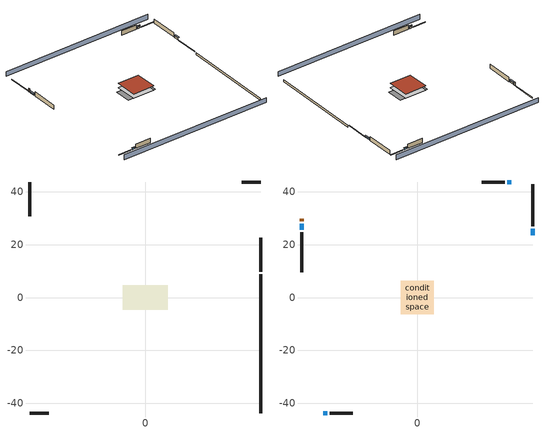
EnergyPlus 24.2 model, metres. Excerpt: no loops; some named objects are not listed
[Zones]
crawlspace - vented
 floor foundation (Slab1 construction): -8.43,-4.68 -8.43,4.68 8.43,4.68 8.43,-4.68 z-0.91
 wall outside (RimJoist1 construction): 43.67,9.68 43.67,22.67 z0.3:0.61
 wall outside (RimJoist2 construction): -43.67,-43.67 -36.45,-43.67 z0.3:0.61
 wall outside (RimJoist3 construction): -43.67,43.67 -43.67,30.69 z0.3:0.61
 wall outside (RimJoist4 construction): 43.67,43.67 36.45,43.67 z0.3:0.61
 wall foundation (FoundationWall1 construction): 43.67,-43.67 43.67,8.75 z-0.91:0.3
conditioned space
 floor to crawlspace - vented (Floor1 construction): -6.28,-6.28 -6.28,6.28 6.28,6.28 6.28,-6.28 z0.3
 wall outside (AdiabaticWallConstruction 1): -43.67,29.76 -43.67,28.84 z0.3:2.34
 wall outside (AdiabaticWallConstruction): 43.67,23.6 43.67,25.97 / -43.67,27.92 -43.67,25.54 z0.3:1.34; -35.52,-43.67 -34.07,-43.67 / 35.52,43.67 34.07,43.67 z0.3:1.25
 wall outside (Wall1 construction): 43.67,26.9 43.67,42.74 z0.3:2.74
 wall outside (Wall2 construction): -33.14,-43.67 -24.34,-43.67 z0.3:2.74
 wall outside (Wall3 construction): -43.67,24.61 -43.67,9.53 z0.3:2.74
 wall outside (Wall4 construction): 33.14,43.67 24.34,43.67 z0.3:2.74
 window (WindowConstruction): 43.67,23.6 43.67,25.97 z0.3:1.34
 window (WindowConstruction 1): -35.52,-43.67 -34.07,-43.67 z0.3:1.25
 window (WindowConstruction 2): -43.67,27.92 -43.67,25.54 z0.3:1.34
 window (WindowConstruction 3): 35.52,43.67 34.07,43.67 z0.3:1.25
 door (Door): -43.67,29.76 -43.67,28.84 z0.3:2.34
 roof outside (Roof1 construction): -6.28,6.28 -6.28,-6.28 6.28,-6.28 6.28,6.28 z2.74
shading: 43.67,48.24 -43.67,48.24 / -43.67,-48.24 43.67,-48.24 z0:2.74; 43.67,26.28 43.67,23.29 44.28,23.29 44.28,26.28 z1.65; -33.77,-43.67 -35.82,-43.67 -35.82,-44.28 -33.77,-44.28 z1.55; -43.67,25.23 -43.67,28.22 -44.28,28.22 -44.28,25.23 z1.65; 33.77,43.67 35.82,43.67 35.82,44.28 33.77,44.28 z1.55
[Building]
Building 1: Terrain=Suburbs
[Site:Location]
Portland Intl Arpt_OR: Latitude {deg}=45.59; Longitude {deg}=-122.6; Time Zone {hr}=-8; Elevation {m}=33; Keep Site Location Information=Yes
[Site:GroundTemperature:Shallow]
10.2558, 8.96328, 8.85977, 9.47314, 11.9355, 14.3863, 16.5111, 17.8571, 17.9714, 16.8767, 14.8061, 12.4304
[Site:WaterMainsTemperature]
Calculation Method=Schedule; Temperature Schedule=mains temperature schedule
[Material] Roughness=Rough; Thermal Absorptance=0.9
Name | Thickness {m} | Conductivity {W/m-K} | Density {kg/m3} | Specific Heat {J/kg-K} | Solar Absorptance | Visible Absorptance
asphalt or fiberglass shingles | 0.00635 | 0.162714 | 1121.4 | 1465.45 | 0.85 | 0.85
concrete 8.0 in. | 0.2032 | 1.803125 | 2242.8 | 837.4 | 0.7 | 0.7
door material | 0.04445 | 0.0612267 | 512.64 | 1214.23 | 0.7 | 0.7
floor covering | 0.0127 | 0.0433444 | 54.468 | 1339.84 | 0.6 | 0.6
floor stud and cavity | 0.1397 | 0.923637 | 92.3553 | 1139.71 | 0.7 | 0.7
furniture material conditioned space 1 | 0.1524 | 0.115458 | 640.8 | 1214.23 | 0.6 | 0.6
gypsum board | 0.0127 | 0.160291 | 801 | 837.4 | 0.6 | 0.6
osb sheathing 0.5 in. | 0.0127 | 0.115458 | 512.64 | 1214.23 | 0.7 | 0.7
osb sheathing 0.75 in. | 0.01905 | 0.115458 | 512.64 | 1214.23 | 0.7 | 0.7
rim joist stud and cavity | 0.0508 | 0.178688 | 50.32683 | 1063.81 | 0.6 | 0.6
roof rigid ins | 0.103632 | 0.029427 | 32.04 | 1214.23 | 0.7 | 0.7
roof stud and cavity | 0.2032 | 0.161866 | 78.34581 | 1123.46 | 0.7 | 0.7
soil 0.5 in. | 0.0127 | 1.3848 | 1842.3 | 418.7 | 0.7 | 0.7
wall rigid ins | 0.512978 | 0.029427 | 32.04 | 1214.23 | 0.7 | 0.7
wall stud and cavity | 0.1397 | 0.550994 | 139.0536 | 1170.24 | 0.7 | 0.7
wall stud and cavity 1 | 0.0889 | 0.380278 | 52.3479 | 1209.89 | 0.7 | 0.7
wall stud and cavity 2 | 0.0889 | 0.391764 | 83.0341 | 1211.67 | 0.7 | 0.7
wood siding | 0.0254 | 0.102417 | 544.68 | 1172.36 | 0.85 | 0.85
wood siding 1; wood siding 2 | 0.0254 | 0.102417 | 544.68 | 1172.36 | 0.7 | 0.7
[WindowMaterial:SimpleGlazingSystem]
WindowMaterial: U-Factor {W/m2-K}=4.76952; Solar Heat Gain Coefficient=0.63
[Construction]
AdiabaticWallConstruction: wood siding 1, wall rigid ins, wall stud and cavity 1, gypsum board
AdiabaticWallConstruction 1: wood siding 2, wall rigid ins, wall stud and cavity 1, gypsum board
Door: door material
Floor1 construction: floor stud and cavity, osb sheathing 0.75 in., floor covering
FoundationWall1 construction: concrete 8.0 in.
furniture construction conditioned space 1: furniture material conditioned space 1
PartitionWallConstruction: gypsum board, wall stud and cavity 2, gypsum board
RimJoist1 construction; RimJoist2 construction; RimJoist3 construction; RimJoist4 construction: wood siding, rim joist stud and cavity
Roof1 construction: asphalt or fiberglass shingles, roof rigid ins, osb sheathing 0.75 in., roof stud and cavity, gypsum board
Slab1 construction: soil 0.5 in.
Wall1 construction; Wall2 construction; Wall3 construction; Wall4 construction: wood siding, osb sheathing 0.5 in., wall stud and cavity, gypsum board
WindowConstruction; WindowConstruction 1; WindowConstruction 2; WindowConstruction 3: WindowMaterial
[Zone] Multiplier=1; Part of Total Floor Area=Yes
Name | Volume {m3}
conditioned space | 384.656
crawlspace - vented | 192.328
[Space]
Name | Zone | Volume {m3}
conditioned space 1 | conditioned space | 384.656
crawlspace - vented 1 | crawlspace - vented | 192.328
[SurfaceProperty:IncidentSolarMultiplier] Incident Solar Multiplier=1; Incident Solar Multiplier Schedule=trans schedule winter=0.85 summer=0.7
Window1; Window2; Window3; Window4
[InternalMass] Zone or ZoneList=conditioned space; Space or SpaceList=conditioned space 1
Name | Construction | Surface Area {m2}
furniture mass conditioned space 1 | furniture construction conditioned space 1 | 63.09974
partition wall mass | PartitionWallConstruction | 157.749
[ElectricEquipment] Zone or ZoneList or Space or SpaceList=conditioned space 1; Design Level Calculation Method=EquipmentLevel; Fraction Latent=0
Name | Schedule | Design Level {W} | Fraction Radiant | Fraction Lost
clothes dryer | clothes dryer schedule | 0 | 0 | 1
clothes washer | clothes washer schedule | 0 | 0 | 1
cooking range | cooking range schedule | 0 | 0 | 1
dishwasher | dishwasher schedule | 0 | 0 | 1
fridge | fridge schedule | 51.9007 | 0.6 | 0
mech vent house fan | mech vent house fan schedule | 0 | 0 | 1
mech vent house fan cfis | mech vent house fan cfis schedule | 0 | 0 | 0
whole house fan | Always On Discrete | 0 | 0 | 1
[OtherEquipment] Zone or ZoneList or Space or SpaceList=conditioned space 1; Design Level Calculation Method=EquipmentLevel
Name | Fuel Type | Schedule | Design Level {W} | Fraction Latent | Fraction Radiant | Fraction Lost
clothes dryer 1 | Electricity | clothes dryer schedule | 0 | 0 | 0 | 1
cooking range 1 | NaturalGas | cooking range schedule | 0 | 0 | 0 | 1
general water use latent | None | general water use schedule | 0 | 1 | 0 | 0
general water use sensible | None | general water use schedule | 0 | 0 | 0.6 | 0
mech vent house fan latent load; water heater lat | None | Always On Discrete | 0 | 1 | 0 | 0
mech vent house fan sensible load; water heater sens | None | Always On Discrete | 0 | 0 | 0 | 0
water heater energy adjustment1 | Electricity | Always On Discrete | 0.01 | 0 | 0 | 1
[ZoneInfiltration:DesignFlowRate] Schedule=Always On Discrete
Name | Zone or ZoneList or Space or SpaceList | Design Flow Rate Calculation Method | Design Flow Rate {m3/s} | Air Changes per Hour {1/hr} | Constant Term Coefficient | Temperature Term Coefficient | Velocity Term Coefficient | Velocity Squared Term Coefficient
infil flow; natural vent flow; whole house fan flow | conditioned space 1 | Flow/Zone | 0
infil crawlspace - vented 1 | crawlspace - vented 1 | AirChanges/Hour |  | 2.6013 | 1 | 0 | 0 | 0
[SurfaceProperty:ExposedFoundationPerimeter]
Slab1: Exposed Perimeter Calculation Method=TotalExposedPerimeter; Total Exposed Perimeter {m}=52.4256
[Foundation:Kiva]
Foundation Kiva 1: Initial Indoor Air Temperature {C}=7.86103; Wall Height Above Grade {m}=0.3048; Wall Depth Below Slab {m}=0.2032
[Foundation:Kiva:Settings]
Soil Conductivity {W/m-K}=1.3848; Soil Density {kg/m3}=1842.3; Soil Specific Heat {J/kg-K}=418.7; Ground Solar Absorptivity=0.9; Ground Thermal Absorptivity=0.9; Ground Surface Roughness {m}=0.03; Far-Field Width {m}=40; Deep-Ground Boundary Condition=ZeroFlux; Deep-Ground Depth {m}=40; Minimum Cell Dimension {m}=0.2; Maximum Cell Growth Coefficient=3; Simulation Timestep=Timestep
[EnergyManagementSystem:GlobalVariable]
infil_program_Qfan
infil_program_Qinf
natural_vent_program_Qnv
natural_vent_program_Qwhf
[EnergyManagementSystem:Sensor]
Name | Output:Variable or Output:Meter Index Key | Output:Variable or Output:Meter
airflow_gain | infil flow | Infiltration Sensible Heat Gain Energy
airflow_gain_1 | natural vent flow | Infiltration Sensible Heat Gain Energy
airflow_gain_2 | whole house fan flow | Infiltration Sensible Heat Gain Energy
airflow_loss | infil flow | Infiltration Sensible Heat Loss Energy
airflow_loss_1 | natural vent flow | Infiltration Sensible Heat Loss Energy
airflow_loss_2 | whole house fan flow | Infiltration Sensible Heat Loss Energy
clg_load_cond |  | Cooling:EnergyTransfer:Zone:CONDITIONED SPACE
clg_sp_s; clg_sp_s_1 | cooling setpoint | Schedule Value
cool_season | cooling season schedule | Schedule Value
htg_load_cond |  | Heating:EnergyTransfer:Zone:CONDITIONED SPACE
htg_sp_s; htg_sp_s_1 | heating setpoint | Schedule Value
hvac_availability_schedule_s | hvac availability schedule | Schedule Value
ig_ee_conv | clothes dryer | Electric Equipment Convective Heating Energy
ig_ee_conv_2 | cooking range | Electric Equipment Convective Heating Energy
ig_ee_conv_4 | fridge | Electric Equipment Convective Heating Energy
ig_ee_conv_5 | whole house fan | Electric Equipment Convective Heating Energy
ig_ee_rad | clothes dryer | Electric Equipment Radiant Heating Energy
ig_ee_rad_2 | cooking range | Electric Equipment Radiant Heating Energy
ig_ee_rad_4 | fridge | Electric Equipment Radiant Heating Energy
ig_ee_rad_5 | whole house fan | Electric Equipment Radiant Heating Energy
ig_oe_conv | clothes dryer 1 | Other Equipment Convective Heating Energy
ig_oe_conv_1 | cooking range 1 | Other Equipment Convective Heating Energy
ig_oe_conv_2 | general water use latent | Other Equipment Convective Heating Energy
ig_oe_conv_3 | general water use sensible | Other Equipment Convective Heating Energy
ig_oe_conv_4 | water heater energy adjustment1 | Other Equipment Convective Heating Energy
ig_oe_conv_5 | water heater lat | Other Equipment Convective Heating Energy
ig_oe_conv_6 | water heater sens | Other Equipment Convective Heating Energy
ig_oe_rad | clothes dryer 1 | Other Equipment Radiant Heating Energy
ig_oe_rad_1 | cooking range 1 | Other Equipment Radiant Heating Energy
ig_oe_rad_2 | general water use latent | Other Equipment Radiant Heating Energy
ig_oe_rad_3 | general water use sensible | Other Equipment Radiant Heating Energy
ig_oe_rad_4 | water heater energy adjustment1 | Other Equipment Radiant Heating Energy
ig_oe_rad_5 | water heater lat | Other Equipment Radiant Heating Energy
ig_oe_rad_6 | water heater sens | Other Equipment Radiant Heating Energy
im_conv | furniture mass conditioned space 1 | Surface Inside Face Convection Heat Gain Energy
im_conv_1 | partition wall mass | Surface Inside Face Convection Heat Gain Energy
im_ig | furniture mass conditioned space 1 | Surface Inside Face Internal Gains Radiation Heat Gain Energy
im_ig_1 | partition wall mass | Surface Inside Face Internal Gains Radiation Heat Gain Energy
im_lgt | furniture mass conditioned space 1 | Surface Inside Face Lights Radiation Heat Gain Energy
im_lgt_1 | partition wall mass | Surface Inside Face Lights Radiation Heat Gain Energy
im_sol | furniture mass conditioned space 1 | Surface Inside Face Solar Radiation Heat Gain Energy
im_sol_1 | partition wall mass | Surface Inside Face Solar Radiation Heat Gain Energy
im_surf | furniture mass conditioned space 1 | Surface Inside Face Net Surface Thermal Radiation Heat Gain Energy
im_surf_1 | partition wall mass | Surface Inside Face Net Surface Thermal Radiation Heat Gain Energy
mv_conv | mech vent house fan | Electric Equipment Convective Heating Energy
mv_conv_1 | mech vent house fan cfis | Electric Equipment Convective Heating Energy
mv_conv_2 | mech vent house fan latent load | Other Equipment Convective Heating Energy
mv_conv_3 | mech vent house fan sensible load | Other Equipment Convective Heating Energy
mv_rad | mech vent house fan | Electric Equipment Radiant Heating Energy
mv_rad_1 | mech vent house fan cfis | Electric Equipment Radiant Heating Energy
mv_rad_2 | mech vent house fan latent load | Other Equipment Radiant Heating Energy
mv_rad_3 | mech vent house fan sensible load | Other Equipment Radiant Heating Energy
natural_vent_s | natural vent schedule | Schedule Value
out_pb_s |  | Site Outdoor Air Barometric Pressure
out_wt_s |  | Site Outdoor Air Humidity Ratio
site_vw_s |  | Site Wind Speed
ss_back_out | Window1 | Surface Window Shortwave from Zone Back Out Window Heat Transfer Rate
ss_back_out_1 | Window2 | Surface Window Shortwave from Zone Back Out Window Heat Transfer Rate
ss_back_out_2 | Window3 | Surface Window Shortwave from Zone Back Out Window Heat Transfer Rate
ss_back_out_3 | Window4 | Surface Window Shortwave from Zone Back Out Window Heat Transfer Rate
ss_conv | Door1 | Surface Inside Face Convection Heat Gain Energy
ss_conv_1 | Window1 | Surface Inside Face Convection Heat Gain Energy
ss_conv_2 | Window2 | Surface Inside Face Convection Heat Gain Energy
ss_conv_3 | Window3 | Surface Inside Face Convection Heat Gain Energy
ss_conv_4 | Window4 | Surface Inside Face Convection Heat Gain Energy
ss_ig | Door1 | Surface Inside Face Internal Gains Radiation Heat Gain Energy
ss_ig_1 | Window1 | Surface Inside Face Internal Gains Radiation Heat Gain Energy
ss_ig_2 | Window2 | Surface Inside Face Internal Gains Radiation Heat Gain Energy
ss_ig_3 | Window3 | Surface Inside Face Internal Gains Radiation Heat Gain Energy
ss_ig_4 | Window4 | Surface Inside Face Internal Gains Radiation Heat Gain Energy
ss_lgt | Door1 | Surface Inside Face Lights Radiation Heat Gain Energy
ss_sol | Door1 | Surface Inside Face Solar Radiation Heat Gain Energy
ss_surf | Door1 | Surface Inside Face Net Surface Thermal Radiation Heat Gain Energy
ss_surf_1 | Window1 | Surface Inside Face Net Surface Thermal Radiation Heat Gain Energy
ss_surf_2 | Window2 | Surface Inside Face Net Surface Thermal Radiation Heat Gain Energy
ss_surf_3 | Window3 | Surface Inside Face Net Surface Thermal Radiation Heat Gain Energy
ss_surf_4 | Window4 | Surface Inside Face Net Surface Thermal Radiation Heat Gain Energy
ss_trans_in | Window1 | Surface Window Transmitted Solar Radiation Rate
ss_trans_in_1 | Window2 | Surface Window Transmitted Solar Radiation Rate
ss_trans_in_2 | Window3 | Surface Window Transmitted Solar Radiation Rate
ss_trans_in_3 | Window4 | Surface Window Transmitted Solar Radiation Rate
ss_trans_out | Window1 | Surface Inside Face Initial Transmitted Diffuse Transmitted Out Window Solar Radiation Rate
ss_trans_out_1 | Window2 | Surface Inside Face Initial Transmitted Diffuse Transmitted Out Window Solar Radiation Rate
ss_trans_out_2 | Window3 | Surface Inside Face Initial Transmitted Diffuse Transmitted Out Window Solar Radiation Rate
ss_trans_out_3 | Window4 | Surface Inside Face Initial Transmitted Diffuse Transmitted Out Window Solar Radiation Rate
s_conv | Floor1 | Surface Inside Face Convection Heat Gain Energy
s_conv_1 | Roof1 | Surface Inside Face Convection Heat Gain Energy
s_conv_2 | Wall1 | Surface Inside Face Convection Heat Gain Energy
s_conv_3 | Wall2 | Surface Inside Face Convection Heat Gain Energy
s_conv_4 | Wall3 | Surface Inside Face Convection Heat Gain Energy
s_conv_5 | Wall4 | Surface Inside Face Convection Heat Gain Energy
s_ig | Floor1 | Surface Inside Face Internal Gains Radiation Heat Gain Energy
s_ig_1 | Roof1 | Surface Inside Face Internal Gains Radiation Heat Gain Energy
s_ig_2 | Wall1 | Surface Inside Face Internal Gains Radiation Heat Gain Energy
s_ig_3 | Wall2 | Surface Inside Face Internal Gains Radiation Heat Gain Energy
s_ig_4 | Wall3 | Surface Inside Face Internal Gains Radiation Heat Gain Energy
s_ig_5 | Wall4 | Surface Inside Face Internal Gains Radiation Heat Gain Energy
s_lgt | Floor1 | Surface Inside Face Lights Radiation Heat Gain Energy
s_lgt_1 | Roof1 | Surface Inside Face Lights Radiation Heat Gain Energy
s_lgt_2 | Wall1 | Surface Inside Face Lights Radiation Heat Gain Energy
s_lgt_3 | Wall2 | Surface Inside Face Lights Radiation Heat Gain Energy
s_lgt_4 | Wall3 | Surface Inside Face Lights Radiation Heat Gain Energy
s_lgt_5 | Wall4 | Surface Inside Face Lights Radiation Heat Gain Energy
s_sol | Floor1 | Surface Inside Face Solar Radiation Heat Gain Energy
s_sol_1 | Roof1 | Surface Inside Face Solar Radiation Heat Gain Energy
s_sol_2 | Wall1 | Surface Inside Face Solar Radiation Heat Gain Energy
s_sol_3 | Wall2 | Surface Inside Face Solar Radiation Heat Gain Energy
s_sol_4 | Wall3 | Surface Inside Face Solar Radiation Heat Gain Energy
s_sol_5 | Wall4 | Surface Inside Face Solar Radiation Heat Gain Energy
s_surf | Floor1 | Surface Inside Face Net Surface Thermal Radiation Heat Gain Energy
s_surf_1 | Roof1 | Surface Inside Face Net Surface Thermal Radiation Heat Gain Energy
s_surf_2 | Wall1 | Surface Inside Face Net Surface Thermal Radiation Heat Gain Energy
s_surf_3 | Wall2 | Surface Inside Face Net Surface Thermal Radiation Heat Gain Energy
s_surf_4 | Wall3 | Surface Inside Face Net Surface Thermal Radiation Heat Gain Energy
s_surf_5 | Wall4 | Surface Inside Face Net Surface Thermal Radiation Heat Gain Energy
water_heater_T_set | water heater setpoint | Schedule Value
[EnergyManagementSystem:Actuator]
Name | Actuated Component Unique | Actuated Component Type | Actuated Component Control Type
fridge_schedule_act | fridge schedule | Schedule:Constant | Schedule Value
infil_flow_act | infil flow | Zone Infiltration | Air Exchange Flow Rate
mech_vent_house_fan_cfis_act | mech vent house fan cfis | ElectricEquipment | Electricity Rate
mech_vent_house_fan_latent_load_act | mech vent house fan latent load | OtherEquipment | Power Level
mech_vent_house_fan_sensible_load_act | mech vent house fan sensible load | OtherEquipment | Power Level
natural_vent_flow_act | natural vent flow | Zone Infiltration | Air Exchange Flow Rate
water_heater_HPWHSchedOverride | water heater setpoint | Schedule:Constant | Schedule Value
water_heater_hpwh_ec_adj_act | water heater energy adjustment1 | OtherEquipment | Power Level
water_heater_lat_act | water heater lat | OtherEquipment | Power Level
water_heater_LESchedOverride | water heater BottomElementSetpoint | Schedule:Constant | Schedule Value
water_heater_sens_act | water heater sens | OtherEquipment | Power Level
water_heater_UESchedOverride | water heater TopElementSetpoint | Schedule:Constant | Schedule Value
whole_house_fan_act | whole house fan | ElectricEquipment | Electricity Rate
whole_house_fan_flow_act | whole house fan flow | Zone Infiltration | Air Exchange Flow Rate
[EnergyManagementSystem:Program]
boiler_hydronic_pump_disaggregate_program: Set boiler_hydronic_pump_primary_htg = boiler_hydronic_pump_s
boiler_hydronic_pump_power_program: Set hvac_plr = boiler_plr_s; Set pump_total_eff = boiler_hydronic_pump_rated_mfr / 1000 * 20000.0 / 81.7307692307692; Set pump_vfr = boiler_hydronic_pump_mfr_s / 1000; If pump_vfr > 0; Set boiler_hydronic_pump_pressure_rise_act = 81.7307692307692 * hvac_plr * pump_total_eff / pump_vfr; Else; Set boiler_hydronic_pump_pressure_rise_act = 0; EndIf
component_loads_program: Set loads_htg_walls = 0; Set loads_htg_rim_joists = 0; Set loads_htg_foundation_walls = 0; Set loads_htg_floors = 0; Set loads_htg_slabs = 0; Set loads_htg_ceilings = 0; Set loads_htg_roofs = 0; Set loads_htg_windows_conduction = 0; Set loads_htg_windows_solar = 0; Set loads_htg_doors = 0; Set loads_htg_skylights_conduction = 0; Set loads_htg_skylights_solar = 0; Set loads_htg_internal_mass = 0; Set loads_htg_intgains = 0; Set loads_htg_lighting = 0; Set loads_htg_infil = 0; Set loads_htg_mechvent = 0; Set loads_htg_natvent = 0; Set loads_htg_whf = 0; Set loads_htg_ducts = 0; Set loads_clg_walls = 0; Set loads_clg_rim_joists = 0; Set loads_clg_foundation_walls = 0; Set loads_clg_floors = 0; Set loads_clg_slabs = 0; Set loads_clg_ceilings = 0; Set loads_clg_roofs = 0; Set loads_clg_windows_conduction = 0; Set loads_clg_windows_solar = 0; Set loads_clg_doors = 0; Set loads_clg_skylights_conduction = 0; Set loads_clg_skylights_solar = 0; Set loads_clg_internal_mass = 0; Set loads_clg_intgains = 0; Set loads_clg_lighting = 0; Set loads_clg_infil = 0; Set loads_clg_mechvent = 0; Set loads_clg_natvent = 0; Set loads_clg_whf = 0; Set loads_clg_ducts = 0; Set hr_walls = 0; Set hr_walls = hr_walls + s_conv_2 + s_ig_2 + s_sol_2 + s_lgt_2 + s_surf_2; Set hr_walls = hr_walls + s_conv_3 + s_ig_3 + s_sol_3 + s_lgt_3 + s_surf_3; Set hr_walls = hr_walls + s_conv_4 + s_ig_4 + s_sol_4 + s_lgt_4 + s_surf_4; Set hr_walls = hr_walls + s_conv_5 + s_ig_5 + s_sol_5 + s_lgt_5 + s_surf_5; Set hr_rim_joists = 0; Set hr_foundation_walls = 0; Set hr_floors = 0; Set hr_floors = hr_floors + s_conv + s_ig + s_sol + s_lgt + s_surf; Set hr_slabs = 0; Set hr_ceilings = 0; Set hr_roofs = 0; Set hr_roofs = hr_roofs + s_conv_1 + s_ig_1 + s_sol_1 + s_lgt_1 + s_surf_1; Set hr_windows_conduction = 0; Set hr_windows_conduction = hr_windows_conduction + ss_conv_1; Set hr_windows_conduction = hr_windows_conduction + ss_ig_1; Set hr_windows_conduction = hr_windows_conduction + ss_surf_1; Set hr_windows_conduction = hr_windows_conduction + ss_conv_2; Set hr_windows_conduction = hr_windows_conduction + ss_ig_2; Set hr_windows_conduction = hr_windows_conduction + ss_surf_2; Set hr_windows_conduction = hr_windows_conduction + ss_conv_3; Set hr_windows_conduction = hr_windows_conduction + ss_ig_3; Set hr_windows_conduction = hr_windows_conduction + ss_surf_3; Set hr_windows_conduction = hr_windows_conduction + ss_conv_4; Set hr_windows_conduction = hr_windows_conduction + ss_ig_4; Set hr_windows_conduction = hr_windows_conduction + ss_surf_4; Set hr_windows_solar = 0; Set hr_windows_solar = hr_windows_solar - ss_trans_in * ZoneTimestep * 3600 + ss_back_out * ZoneTimestep * 3600 + ss_trans_out * ZoneTimestep * 3600; Set hr_windows_solar = hr_windows_solar - ss_trans_in_1 * ZoneTimestep * 3600 + ss_back_out_1 * ZoneTimestep * 3600 + ss_trans_out_1 * ZoneTimestep * 3600; Set hr_windows_solar = hr_windows_solar - ss_trans_in_2 * ZoneTimestep * 3600 + ss_back_out_2 * ZoneTimestep * 3600 + ss_trans_out_2 * ZoneTimestep * 3600; Set hr_windows_solar = hr_windows_solar - ss_trans_in_3 * ZoneTimestep * 3600 + ss_back_out_3 * ZoneTimestep * 3600 + ss_trans_out_3 * ZoneTimestep * 3600; Set hr_doors = 0; Set hr_doors = hr_doors + ss_sol; Set hr_doors = hr_doors + ss_lgt; Set hr_doors = hr_doors + ss_conv; Set hr_doors = hr_doors + ss_ig; Set hr_doors = hr_doors + ss_surf; Set hr_skylights_conduction = 0; Set hr_skylights_solar = 0; Set hr_internal_mass = 0; Set hr_internal_mass = hr_internal_mass + im_conv + im_ig + im_sol + im_lgt + im_surf; Set hr_internal_mass = hr_internal_mass + im_conv_1 + im_ig_1 + im_sol_1 + im_lgt_1 + im_surf_1; Set hr_intgains = 0; Set hr_intgains = hr_intgains - ig_ee_conv - ig_ee_rad - ig_ee_conv_1 - ig_ee_rad_1 - ig_ee_conv_2 - ig_ee_rad_2 - ig_ee_conv_3 - ig_ee_rad_3 - ig_ee_conv_4 - ig_ee_rad_4 - ig_ee_conv_5 - ig_ee_rad_5 - ig_oe_conv - ig_oe_rad - ig_oe_conv_1 - ig_oe_rad_1 - ig_oe_conv_2 - ig_oe_rad_2 - ig_oe_conv_3 - ig_oe_rad_3 - ig_oe_conv_4 - ig_oe_rad_4 - ig_oe_conv_5 - ig_oe_rad_5 - ig_oe_conv_6 - ig_oe_rad_6; Set hr_lighting = 0; Set hr_infil = 0; Set hr_infil = hr_infil - airflow_gain + airflow_loss; Set hr_natvent = 0; Set hr_natvent = hr_natvent - airflow_gain_1 + airflow_loss_1; Set hr_whf = 0; Set hr_whf = hr_whf - airflow_gain_2 + airflow_loss_2; Set hr_mechvent = 0; Set hr_mechvent = hr_mechvent - mv_conv - mv_rad - mv_conv_1 - mv_rad_1 - mv_conv_2 - mv_rad_2 - mv_conv_3 - mv_rad_3; Set hr_ducts = 0; Set htg_mode = 0; Set clg_mode = 0; If (htg_load_cond > 0); Set htg_mode = 1.0; ElseIf (clg_load_cond > 0); Set clg_mode = 0.0; Else; Set htg_season = 0; Set clg_season = 0; If ((DayOfYear >= 1) && (DayOfYear <= 365)); Set clg_season = 1; EndIf; If ((DayOfYear >= 1) && (DayOfYear <= 365)); Set htg_season = 1; EndIf; If ((airflow_gain_1 <> 0) || (airflow_loss_1 <> 0)) && (clg_season == 1); Set clg_mode = 0.0; ElseIf ((airflow_gain_2 <> 0) || (airflow_loss_2 <> 0)) && (clg_season == 1); Set clg_mode = 0.0; Else; Set Tmid_setpoint = (htg_sp_s_1 + clg_sp_s_1) / 2; If (tin_s_1 > Tmid_setpoint) && (clg_season == 1); Set clg_mode = 0.0; ElseIf (tin_s_1 < Tmid_setpoint) && (htg_season == 1); Set htg_mode = 1.0; EndIf; EndIf; EndIf; Set loads_htg_walls = loads_htg_walls + (hr_walls * htg_mode * 1); Set loads_htg_rim_joists = loads_htg_rim_joists + (hr_rim_joists * htg_mode * 1); Set loads_htg_foundation_walls = loads_htg_foundation_walls + (hr_foundation_walls * htg_mode * 1); Set loads_htg_floors = loads_htg_floors + (hr_floors * htg_mode * 1); Set loads_htg_slabs = loads_htg_slabs + (hr_slabs * htg_mode * 1); Set loads_htg_ceilings = loads_htg_ceilings + (hr_ceilings * htg_mode * 1); Set loads_htg_roofs = loads_htg_roofs + (hr_roofs * htg_mode * 1); Set loads_htg_windows_conduction = loads_htg_windows_conduction + (hr_windows_conduction * htg_mode * 1); Set loads_htg_windows_solar = loads_htg_windows_solar + (hr_windows_solar * htg_mode * 1); Set loads_htg_doors = loads_htg_doors + (hr_doors * htg_mode * 1); Set loads_htg_skylights_conduction = loads_htg_skylights_conduction + (hr_skylights_conduction * htg_mode * 1); Set loads_htg_skylights_solar = loads_htg_skylights_solar + (hr_skylights_solar * htg_mode * 1); Set loads_htg_internal_mass = loads_htg_internal_mass + (hr_internal_mass * htg_mode * 1); Set loads_htg_intgains = loads_htg_intgains + (hr_intgains * htg_mode * 1); Set loads_htg_lighting = loads_htg_lighting + (hr_lighting * htg_mode * 1); Set loads_htg_infil = loads_htg_infil + (hr_infil * htg_mode * 1); Set loads_htg_mechvent = loads_htg_mechvent + (hr_mechvent * htg_mode * 1); Set loads_htg_natvent = loads_htg_natvent + (hr_natvent * htg_mode * 1); Set loads_htg_whf = loads_htg_whf + (hr_whf * htg_mode * 1); Set loads_htg_ducts = loads_htg_ducts + (hr_ducts * htg_mode * 1); Set loads_clg_walls = loads_clg_walls + (-hr_walls * clg_mode * 1); Set loads_clg_rim_joists = loads_clg_rim_joists + (-hr_rim_joists * clg_mode * 1); Set loads_clg_foundation_walls = loads_clg_foundation_walls + (-hr_foundation_walls * clg_mode * 1); Set loads_clg_floors = loads_clg_floors + (-hr_floors * clg_mode * 1); Set loads_clg_slabs = loads_clg_slabs + (-hr_slabs * clg_mode * 1); Set loads_clg_ceilings = loads_clg_ceilings + (-hr_ceilings * clg_mode * 1); Set loads_clg_roofs = loads_clg_roofs + (-hr_roofs * clg_mode * 1); Set loads_clg_windows_conduction = loads_clg_windows_conduction + (-hr_windows_conduction * clg_mode * 1); Set loads_clg_windows_solar = loads_clg_windows_solar + (-hr_windows_solar * clg_mode * 1); Set loads_clg_doors = loads_clg_doors + (-hr_doors * clg_mode * 1); Set loads_clg_skylights_conduction = loads_clg_skylights_conduction + (-hr_skylights_conduction * clg_mode * 1); Set loads_clg_skylights_solar = loads_clg_skylights_solar + (-hr_skylights_solar * clg_mode * 1); Set loads_clg_internal_mass = loads_clg_internal_mass + (-hr_internal_mass * clg_mode * 1); Set loads_clg_intgains = loads_clg_intgains + (-hr_intgains * clg_mode * 1); Set loads_clg_lighting = loads_clg_lighting + (-hr_lighting * clg_mode * 1); Set loads_clg_infil = loads_clg_infil + (-hr_infil * clg_mode * 1); Set loads_clg_mechvent = loads_clg_mechvent + (-hr_mechvent * clg_mode * 1); Set loads_clg_natvent = loads_clg_natvent + (-hr_natvent * clg_mode * 1); Set loads_clg_whf = loads_clg_whf + (-hr_whf * clg_mode * 1); Set loads_clg_ducts = loads_clg_ducts + (-hr_ducts * clg_mode * 1)
[Schedule:Day:Interval]
trans schedule winter=0.85 summer=0.7 day; trans schedule winter=0.85 summer=0.7 day 2: No, 24:00, 0.85
trans schedule winter=0.85 summer=0.7 day 1: No, 24:00, 0.7
trans schedule winter=0.85 summer=0.7 default day; clothes dryer schedule day 1; clothes dryer schedule default day; clothes washer schedule day 1; clothes washer schedule default day; cooking range schedule day 1; cooking range schedule default day; dishwasher schedule day 1; dishwasher schedule default day; general water use schedule day 1; general water use schedule default day: No, 24:00, 0
[Schedule:Week:Daily]
trans schedule winter=0.85 summer=0.7 Week Rule - Jan1-May26: trans schedule winter=0.85 summer=0.7 day, trans schedule winter=0.85 summer=0.7 day, trans schedule winter=0.85 summer=0.7 day, trans schedule winter=0.85 summer=0.7 day, trans schedule winter=0.85 summer=0.7 day, trans schedule winter=0.85 summer=0.7 day, trans schedule winter=0.85 summer=0.7 day, trans schedule winter=0.85 summer=0.7 default day, trans schedule winter=0.85 summer=0.7 default day, trans schedule winter=0.85 summer=0.7 default day, trans schedule winter=0.85 summer=0.7 default day, trans schedule winter=0.85 summer=0.7 default day
trans schedule winter=0.85 summer=0.7 Week Rule - May27-Jun2: trans schedule winter=0.85 summer=0.7 day, trans schedule winter=0.85 summer=0.7 day, trans schedule winter=0.85 summer=0.7 day, trans schedule winter=0.85 summer=0.7 day, trans schedule winter=0.85 summer=0.7 day, trans schedule winter=0.85 summer=0.7 day 1, trans schedule winter=0.85 summer=0.7 day 1, trans schedule winter=0.85 summer=0.7 default day, trans schedule winter=0.85 summer=0.7 default day, trans schedule winter=0.85 summer=0.7 default day, trans schedule winter=0.85 summer=0.7 default day, trans schedule winter=0.85 summer=0.7 default day
trans schedule winter=0.85 summer=0.7 Week Rule - Jun3-Sep29: trans schedule winter=0.85 summer=0.7 day 1, trans schedule winter=0.85 summer=0.7 day 1, trans schedule winter=0.85 summer=0.7 day 1, trans schedule winter=0.85 summer=0.7 day 1, trans schedule winter=0.85 summer=0.7 day 1, trans schedule winter=0.85 summer=0.7 day 1, trans schedule winter=0.85 summer=0.7 day 1, trans schedule winter=0.85 summer=0.7 default day, trans schedule winter=0.85 summer=0.7 default day, trans schedule winter=0.85 summer=0.7 default day, trans schedule winter=0.85 summer=0.7 default day, trans schedule winter=0.85 summer=0.7 default day
trans schedule winter=0.85 summer=0.7 Week Rule - Sep30-Oct6: trans schedule winter=0.85 summer=0.7 day 1, trans schedule winter=0.85 summer=0.7 day 2, trans schedule winter=0.85 summer=0.7 day 2, trans schedule winter=0.85 summer=0.7 day 2, trans schedule winter=0.85 summer=0.7 day 2, trans schedule winter=0.85 summer=0.7 day 2, trans schedule winter=0.85 summer=0.7 day 2, trans schedule winter=0.85 summer=0.7 default day, trans schedule winter=0.85 summer=0.7 default day, trans schedule winter=0.85 summer=0.7 default day, trans schedule winter=0.85 summer=0.7 default day, trans schedule winter=0.85 summer=0.7 default day
trans schedule winter=0.85 summer=0.7 Week Rule - Oct7-Dec31: trans schedule winter=0.85 summer=0.7 day 2, trans schedule winter=0.85 summer=0.7 day 2, trans schedule winter=0.85 summer=0.7 day 2, trans schedule winter=0.85 summer=0.7 day 2, trans schedule winter=0.85 summer=0.7 day 2, trans schedule winter=0.85 summer=0.7 day 2, trans schedule winter=0.85 summer=0.7 day 2, trans schedule winter=0.85 summer=0.7 default day, trans schedule winter=0.85 summer=0.7 default day, trans schedule winter=0.85 summer=0.7 default day, trans schedule winter=0.85 summer=0.7 default day, trans schedule winter=0.85 summer=0.7 default day
clothes dryer schedule Week Rule - Jan1-Dec31: clothes dryer schedule day 1, clothes dryer schedule day 1, clothes dryer schedule day 1, clothes dryer schedule day 1, clothes dryer schedule day 1, clothes dryer schedule day 1, clothes dryer schedule day 1, clothes dryer schedule default day, clothes dryer schedule default day, clothes dryer schedule default day, clothes dryer schedule default day, clothes dryer schedule default day
clothes washer schedule Week Rule - Jan1-Dec31: clothes washer schedule day 1, clothes washer schedule day 1, clothes washer schedule day 1, clothes washer schedule day 1, clothes washer schedule day 1, clothes washer schedule day 1, clothes washer schedule day 1, clothes washer schedule default day, clothes washer schedule default day, clothes washer schedule default day, clothes washer schedule default day, clothes washer schedule default day
cooking range schedule Week Rule - Jan1-Dec31: cooking range schedule day 1, cooking range schedule day 1, cooking range schedule day 1, cooking range schedule day 1, cooking range schedule day 1, cooking range schedule day 1, cooking range schedule day 1, cooking range schedule default day, cooking range schedule default day, cooking range schedule default day, cooking range schedule default day, cooking range schedule default day
dishwasher schedule Week Rule - Jan1-Dec31: dishwasher schedule day 1, dishwasher schedule day 1, dishwasher schedule day 1, dishwasher schedule day 1, dishwasher schedule day 1, dishwasher schedule day 1, dishwasher schedule day 1, dishwasher schedule default day, dishwasher schedule default day, dishwasher schedule default day, dishwasher schedule default day, dishwasher schedule default day
general water use schedule Week Rule - Jan1-Dec31: general water use schedule day 1, general water use schedule day 1, general water use schedule day 1, general water use schedule day 1, general water use schedule day 1, general water use schedule day 1, general water use schedule day 1, general water use schedule default day, general water use schedule default day, general water use schedule default day, general water use schedule default day, general water use schedule default day
[Schedule:Year]
trans schedule winter=0.85 summer=0.7: trans schedule winter=0.85 summer=0.7 Week Rule - Jan1-May26, 1, 1, 5, 26, trans schedule winter=0.85 summer=0.7 Week Rule - May27-Jun2, 5, 27, 6, 2, trans schedule winter=0.85 summer=0.7 Week Rule - Jun3-Sep29, 6, 3, 9, 29, trans schedule winter=0.85 summer=0.7 Week Rule - Sep30-Oct6, 9, 30, 10, 6, trans schedule winter=0.85 summer=0.7 Week Rule - Oct7-Dec31, 10, 7, 12, 31
clothes dryer schedule: clothes dryer schedule Week Rule - Jan1-Dec31, 1, 1, 12, 31
clothes washer schedule: clothes washer schedule Week Rule - Jan1-Dec31, 1, 1, 12, 31
cooking range schedule: cooking range schedule Week Rule - Jan1-Dec31, 1, 1, 12, 31
dishwasher schedule: dishwasher schedule Week Rule - Jan1-Dec31, 1, 1, 12, 31
general water use schedule: general water use schedule Week Rule - Jan1-Dec31, 1, 1, 12, 31
[Schedule:Constant]
Name | Hourly Value
fridge schedule | 0
mech vent house fan schedule; mech vent house fan cfis schedule; Always On Discrete | 1
[Schedule:Compact]
mains temperature schedule: Through: 01/01, For: AllDays, Until: 24:00, 13.0633, Through: 01/02, For: AllDays, Until: 24:00, 13.0189, Through: 01/03, For: AllDays, Until: 24:00, 12.975, Through: 01/04, For: AllDays, Until: 24:00, 12.9328, Through: 01/05, For: AllDays, Until: 24:00, 12.8917, Through: 01/06, For: AllDays, Until: 24:00, 12.8517, Through: 01/07, For: AllDays, Until: 24:00, 12.8122, Through: 01/08, For: AllDays, Until: 24:00, 12.7744, Through: 01/09, For: AllDays, Until: 24:00, 12.7378, Through: 01/10, For: AllDays, Until: 24:00, 12.7017, Through: 01/11, For: AllDays, Until: 24:00, 12.6672, Through: 01/12, For: AllDays, Until: 24:00, 12.6339, Through: 01/13, For: AllDays, Until: 24:00, 12.6017, Through: 01/14, For: AllDays, Until: 24:00, 12.5706, Through: 01/15, For: AllDays, Until: 24:00, 12.5411, Through: 01/16, For: AllDays, Until: 24:00, 12.5122, Through: 01/17, For: AllDays, Until: 24:00, 12.485, Through: 01/18, For: AllDays, Until: 24:00, 12.4583, Through: 01/19, For: AllDays, Until: 24:00, 12.4333, Through: 01/20, For: AllDays, Until: 24:00, 12.41, Through: 01/21, For: AllDays, Until: 24:00, 12.3872, Through: 01/22, For: AllDays, Until: 24:00, 12.3661, Through: 01/23, For: AllDays, Until: 24:00, 12.3456, Through: 01/24, For: AllDays, Until: 24:00, 12.3272, Through: 01/25, For: AllDays, Until: 24:00, 12.3094, Through: 01/26, For: AllDays, Until: 24:00, 12.2933, Through: 01/27, For: AllDays, Until: 24:00, 12.2783, Through: 01/28, For: AllDays, Until: 24:00, 12.2644, Through: 01/29, For: AllDays, Until: 24:00, 12.2517, Through: 01/30, For: AllDays, Until: 24:00, 12.2406, Through: 01/31, For: AllDays, Until: 24:00, 12.2306, Through: 02/01, For: AllDays, Until: 24:00, 12.2222, Through: 02/02, For: AllDays, Until: 24:00, 12.215, Through: 02/03, For: AllDays, Until: 24:00, 12.2089, Through: 02/04, For: AllDays, Until: 24:00, 12.2039, Through: 02/05, For: AllDays, Until: 24:00, 12.2006, Through: 02/06, For: AllDays, Until: 24:00, 12.1983, Through: 02/07, For: AllDays, Until: 24:00, 12.1978, Through: 02/08, For: AllDays, Until: 24:00, 12.1978, Through: 02/09, For: AllDays, Until: 24:00, 12.2, Through: 02/10, For: AllDays, Until: 24:00, 12.2028, Through: 02/11, For: AllDays, Until: 24:00, 12.2072, Through: 02/12, For: AllDays, Until: 24:00, 12.2128, Through: 02/13, For: AllDays, Until: 24:00, 12.2194, Through: 02/14, For: AllDays, Until: 24:00, 12.2278, Through: 02/15, For: AllDays, Until: 24:00, 12.2372, Through: 02/16, For: AllDays, Until: 24:00, 12.2483, Through: 02/17, For: AllDays, Until: 24:00, 12.26, Through: 02/18, For: AllDays, Until: 24:00, 12.2733, Through: 02/19, For: AllDays, Until: 24:00, 12.2883, Through: 02/20, For: AllDays, Until: 24:00, 12.3039, Through: 02/21, For: AllDays, Until: 24:00, 12.3211, Through: 02/22, For: AllDays, Until: 24:00, 12.3394, Through: 02/23, For: AllDays, Until: 24:00, 12.3594, Through: 02/24, For: AllDays, Until: 24:00, 12.38, Through: 02/25, For: AllDays, Until: 24:00, 12.4022, Through: 02/26, For: AllDays, Until: 24:00, 12.4256, Through: 02/27, For: AllDays, Until: 24:00, 12.4506, Through: 02/28, For: AllDays, Until: 24:00, 12.4761, Through: 03/01, For: AllDays, Until: 24:00, 12.5033, Through: 03/02, For: AllDays, Until: 24:00, 12.5317, Through: 03/03, For: AllDays, Until: 24:00, 12.5611, Through: 03/04, For: AllDays, Until: 24:00, 12.5917, Through: 03/05, For: AllDays, Until: 24:00, 12.6233, Through: 03/06, For: AllDays, Until: 24:00, 12.6567, Through: 03/07, For: AllDays, Until: 24:00, 12.6906, Through: 03/08, For: AllDays, Until: 24:00, 12.7261, Through: 03/09, For: AllDays, Until: 24:00, 12.7628, Through: 03/10, For: AllDays, Until: 24:00, 12.8, Through: 03/11, For: AllDays, Until: 24:00, 12.8389, Through: 03/12, For: AllDays, Until: 24:00, 12.8789, Through: 03/13, For: AllDays, Until: 24:00, 12.9194, Through: 03/14, For: AllDays, Until: 24:00, 12.9617, Through: 03/15, For: AllDays, Until: 24:00, 13.0044, Through: 03/16, For: AllDays, Until: 24:00, 13.0489, Through: 03/17, For: AllDays, Until: 24:00, 13.0939, Through: 03/18, For: AllDays, Until: 24:00, 13.14, Through: 03/19, For: AllDays, Until: 24:00, 13.1872, Through: 03/20, For: AllDays, Until: 24:00, 13.2356, Through: 03/21, For: AllDays, Until: 24:00, 13.285, Through: 03/22, For: AllDays, Until: 24:00, 13.335, Through: 03/23, For: AllDays, Until: 24:00, 13.3861, Through: 03/24, For: AllDays, Until: 24:00, 13.4383, Through: 03/25, For: AllDays, Until: 24:00, 13.4911, Through: 03/26, For: AllDays, Until: 24:00, 13.545, Through: 03/27, For: AllDays, Until: 24:00, 13.6, Through: 03/28, For: AllDays, Until: 24:00, 13.6556, Through: 03/29, For: AllDays, Until: 24:00, 13.7122, Through: 03/30, For: AllDays, Until: 24:00, 13.77, Through: 03/31, For: AllDays, Until: 24:00, 13.8283, Through: 04/01, For: AllDays, Until: 24:00, 13.8872, Through: 04/02, For: AllDays, Until: 24:00, 13.9472, Through: 04/03, For: AllDays, Until: 24:00, 14.0078, Through: 04/04, For: AllDays, Until: 24:00, 14.0689, Through: 04/05, For: AllDays, Until: 24:00, 14.1311, Through: 04/06, For: AllDays, Until: 24:00, 14.1944, Through: 04/07, For: AllDays, Until: 24:00, 14.2578, Through: 04/08, For: AllDays, Until: 24:00, 14.3222, Through: 04/09, For: AllDays, Until: 24:00, 14.3872, Through: 04/10, For: AllDays, Until: 24:00, 14.4528, Through: 04/11, For: AllDays, Until: 24:00, 14.5189, Through: 04/12, For: AllDays, Until: 24:00, 14.5856, Through: 04/13, For: AllDays, Until: 24:00, 14.6533, Through: 04/14, For: AllDays, Until: 24:00, 14.7211, Through: 04/15, For: AllDays, Until: 24:00, 14.7894, Through: 04/16, For: AllDays, Until: 24:00, 14.8589, Through: 04/17, For: AllDays, Until: 24:00, 14.9283, Through: 04/18, For: AllDays, Until: 24:00, 14.9983, Through: 04/19, For: AllDays, Until: 24:00, 15.0689, Through: 04/20, For: AllDays, Until: 24:00, 15.14, Through: 04/21, For: AllDays, Until: 24:00, 15.2111, Through: 04/22, For: AllDays, Until: 24:00, 15.2833, Through: 04/23, For: AllDays, Until: 24:00, 15.3556, Through: 04/24, For: AllDays, Until: 24:00, 15.4278, Through: 04/25, For: AllDays, Until: 24:00, 15.5006, Through: 04/26, For: AllDays, Until: 24:00, 15.5739, Through: 04/27, For: AllDays, Until: 24:00, 15.6478, Through: 04/28, For: AllDays, Until: 24:00, 15.7211, Through: 04/29, For: AllDays, Until: 24:00, 15.7956, Through: 04/30, For: AllDays, Until: 24:00, 15.8694, Through: 05/01, For: AllDays, Until: 24:00, 15.9439, Through: 05/02, For: AllDays, Until: 24:00, 16.0189, Through: 05/03, For: AllDays, Until: 24:00, 16.0939, Through: 05/04, For: AllDays, Until: 24:00, 16.1689, Through: 05/05, For: AllDays, Until: 24:00, 16.2439, Through: 05/06, For: AllDays, Until: 24:00, 16.3189, Through: 05/07, For: AllDays, Until: 24:00, 16.3944, Through: 05/08, For: AllDays, Until: 24:00, 16.4694, Through: 05/09, For: AllDays, Until: 24:00, 16.545, Through: 05/10, For: AllDays, Until: 24:00, 16.6206, Through: 05/11, For: AllDays, Until: 24:00, 16.6956, Through: 05/12, For: AllDays, Until: 24:00, 16.7711, Through: 05/13, For: AllDays, Until: 24:00, 16.8461, Through: 05/14, For: AllDays, Until: 24:00, 16.9217, Through: 05/15, For: AllDays, Until: 24:00, 16.9967, Through: 05/16, For: AllDays, Until: 24:00, 17.0717, Through: 05/17, For: AllDays, Until: 24:00, 17.1467, Through: 05/18, For: AllDays, Until: 24:00, 17.2211, Through: 05/19, For: AllDays, Until: 24:00, 17.2956, Through: 05/20, For: AllDays, Until: 24:00, 17.37, Through: 05/21, For: AllDays, Until: 24:00, 17.4439, Through: 05/22, For: AllDays, Until: 24:00, 17.5178, Through: 05/23, For: AllDays, Until: 24:00, 17.5911, Through: 05/24, For: AllDays, Until: 24:00, 17.6644, Through: 05/25, For: AllDays, Until: 24:00, 17.7372, Through: 05/26, For: AllDays, Until: 24:00, 17.8094, Through: 05/27, For: AllDays, Until: 24:00, 17.8817, Through: 05/28, For: AllDays, Until: 24:00, 17.9533, Through: 05/29, For: AllDays, Until: 24:00, 18.025, Through: 05/30, For: AllDays, Until: 24:00, 18.0961, Through: 05/31, For: AllDays, Until: 24:00, 18.1661, Through: 06/01, For: AllDays, Until: 24:00, 18.2361, Through: 06/02, For: AllDays, Until: 24:00, 18.3061, Through: 06/03, For: AllDays, Until: 24:00, 18.375, Through: 06/04, For: AllDays, Until: 24:00, 18.4433, Through: 06/05, For: AllDays, Until: 24:00, 18.5111, Through: 06/06, For: AllDays, Until: 24:00, 18.5789, Through: 06/07, For: AllDays, Until: 24:00, 18.6456, Through: 06/08, For: AllDays, Until: 24:00, 18.7117, Through: 06/09, For: AllDays, Until: 24:00, 18.7772, Through: 06/10, For: AllDays, Until: 24:00, 18.8417, Through: 06/11, For: AllDays, Until: 24:00, 18.9061, Through: 06/12, For: AllDays, Until: 24:00, 18.9694, Through: 06/13, For: AllDays, Until: 24:00, 19.0322, Through: 06/14, For: AllDays, Until: 24:00, 19.0944, Through: 06/15, For: AllDays, Until: 24:00, 19.1556, Through: 06/16, For: AllDays, Until: 24:00, 19.2167, Through: 06/17, For: AllDays, Until: 24:00, 19.2761, Through: 06/18, For: AllDays, Until: 24:00, 19.335, Through: 06/19, For: AllDays, Until: 24:00, 19.3933, Through: 06/20, For: AllDays, Until: 24:00, 19.4506, Through: 06/21, For: AllDays, Until: 24:00, 19.5072, Through: 06/22, For: AllDays, Until: 24:00, 19.5628, Through: 06/23, For: AllDays, Until: 24:00, 19.6172, Through: 06/24, For: AllDays, Until: 24:00, 19.6711, Through: 06/25, For: AllDays, Until: 24:00, 19.7244, Through: 06/26, For: AllDays, Until: 24:00, 19.7761, Through: 06/27, For: AllDays, Until: 24:00, 19.8272, Through: 06/28, For: AllDays, Until: 24:00, 19.8772, Through: 06/29, For: AllDays, Until: 24:00, 19.9267, Through: 06/30, For: AllDays, Until: 24:00, 19.9744, Through: 07/01, For: AllDays, Until: 24:00, 20.0217, Through: 07/02, For: AllDays, Until: 24:00, 20.0678, Through: 07/03, For: AllDays, Until: 24:00, 20.1128, Through: 07/04, For: AllDays, Until: 24:00, 20.1567, Through: 07/05, For: AllDays, Until: 24:00, 20.1994, Through: 07/06, For: AllDays, Until: 24:00, 20.2417, Through: 07/07, For: AllDays, Until: 24:00, 20.2822, Through: 07/08, For: AllDays, Until: 24:00, 20.3222, Through: 07/09, For: AllDays, Until: 24:00, 20.3606, Through: 07/10, For: AllDays, Until: 24:00, 20.3978, Through: 07/11, For: AllDays, Until: 24:00, 20.4344, Through: 07/12, For: AllDays, Until: 24:00, 20.4694, Through: 07/13, For: AllDays, Until: 24:00, 20.5033, Through: 07/14, For: AllDays, Until: 24:00, 20.5367, Through: 07/15, For: AllDays, Until: 24:00, 20.5683, Through: 07/16, For: AllDays, Until: 24:00, 20.5983, Through: 07/17, For: AllDays, Until: 24:00, 20.6278, Through: 07/18, For: AllDays, Until: 24:00, 20.6561, Through: 07/19, For: AllDays, Until: 24:00, 20.6828, Through: 07/20, For: AllDays, Until: 24:00, 20.7089, Through: 07/21, For: AllDays, Until: 24:00, 20.7333, Through: 07/22, For: AllDays, Until: 24:00, 20.7561, Through: 07/23, For: AllDays, Until: 24:00, 20.7783, Through: 07/24, For: AllDays, Until: 24:00, 20.7989, Through: 07/25, For: AllDays, Until: 24:00, 20.8189, Through: 07/26, For: AllDays, Until: 24:00, 20.8367, Through: 07/27, For: AllDays, Until: 24:00, 20.8539, Through: 07/28, For: AllDays, Until: 24:00, 20.8694, Through: 07/29, For: AllDays, Until: 24:00, 20.8839, Through: 07/30, For: AllDays, Until: 24:00, 20.8972, Through: 07/31, For: AllDays, Until: 24:00, 20.9094, Through: 08/01, For: AllDays, Until: 24:00, 20.92, Through: 08/02, For: AllDays, Until: 24:00, 20.9289, Through: 08/03, For: AllDays, Until: 24:00, 20.9372, Through: 08/04, For: AllDays, Until: 24:00, 20.9439, Through: 08/05, For: AllDays, Until: 24:00, 20.9494, Through: 08/06, For: AllDays, Until: 24:00, 20.9533, Through: 08/07, For: AllDays, Until: 24:00, 20.9567, Through: 08/08, For: AllDays, Until: 24:00, 20.9578, Through: 08/09, For: AllDays, Until: 24:00, 20.9583, Through: 08/10, For: AllDays, Until: 24:00, 20.9572, Through: 08/11, For: AllDays, Until: 24:00, 20.955, Through: 08/12, For: AllDays, Until: 24:00, 20.9511, Through: 08/13, For: AllDays, Until: 24:00, 20.9467, Through: 08/14, For: AllDays, Until: 24:00, 20.94, Through: 08/15, For: AllDays, Until: 24:00, 20.9328, Through: 08/16, For: AllDays, Until: 24:00, 20.9239, Through: 08/17, For: AllDays, Until: 24:00, 20.9139, Through: 08/18, For: AllDays, Until: 24:00, 20.9028, Through: 08/19, For: AllDays, Until: 24:00, 20.89, Through: 08/20, For: AllDays, Until: 24:00, 20.8761, Through: 08/21, For: AllDays, Until: 24:00, 20.8611, Through: 08/22, For: AllDays, Until: 24:00, 20.8444, Through: 08/23, For: AllDays, Until: 24:00, 20.8267, Through: 08/24, For: AllDays, Until: 24:00, 20.8078, Through: 08/25, For: AllDays, Until: 24:00, 20.7872, Through: 08/26, For: AllDays, Until: 24:00, 20.7661, Through: 08/27, For: AllDays, Until: 24:00, 20.7433, Through: 08/28, For: AllDays, Until: 24:00, 20.7194, Through: 08/29, For: AllDays, Until: 24:00, 20.6944, Through: 08/30, For: AllDays, Until: 24:00, 20.6678, Through: 08/31, For: AllDays, Until: 24:00, 20.64, Through: 09/01, For: AllDays, Until: 24:00, 20.6111, Through: 09/02, For: AllDays, Until: 24:00, 20.5811, Through: 09/03, For: AllDays, Until: 24:00, 20.55, Through: 09/04, For: AllDays, Until: 24:00, 20.5178, Through: 09/05, For: AllDays, Until: 24:00, 20.4844, Through: 09/06, For: AllDays, Until: 24:00, 20.4494, Through: 09/07, For: AllDays, Until: 24:00, 20.4139, Through: 09/08, For: AllDays, Until: 24:00, 20.3767, Through: 09/09, For: AllDays, Until: 24:00, 20.3389, Through: 09/10, For: AllDays, Until: 24:00, 20.2994, Through: 09/11, For: AllDays, Until: 24:00, 20.2594, Through: 09/12, For: AllDays, Until: 24:00, 20.2178, Through: 09/13, For: AllDays, Until: 24:00, 20.1756, Through: 09/14, For: AllDays, Until: 24:00, 20.1317, Through: 09/15, For: AllDays, Until: 24:00, 20.0872, Through: 09/16, For: AllDays, Until: 24:00, 20.0417, Through: 09/17, For: AllDays, Until: 24:00, 19.995, Through: 09/18, For: AllDays, Until: 24:00, 19.9472, Through: 09/19, For: AllDays, Until: 24:00, 19.8983, Through: 09/20, For: AllDays, Until: 24:00, 19.8489, Through: 09/21, For: AllDays, Until: 24:00, 19.7983, Through: 09/22, For: AllDays, Until: 24:00, 19.7467, Through: 09/23, For: AllDays, Until: 24:00, 19.6944, Through: 09/24, For: AllDays, Until: 24:00, 19.6406, Through: 09/25, For: AllDays, Until: 24:00, 19.5867, Through: 09/26, For: AllDays, Until: 24:00, 19.5311, Through: 09/27, For: AllDays, Until: 24:00, 19.475, Through: 09/28, For: AllDays, Until: 24:00, 19.4183, Through: 09/29, For: AllDays, Until: 24:00, 19.3606, Through: 09/30, For: AllDays, Until: 24:00, 19.3017, Through: 10/01, For: AllDays, Until: 24:00, 19.2422, Through: 10/02, For: AllDays, Until: 24:00, 19.1822, Through: 10/03, For: AllDays, Until: 24:00, 19.1211, Through: 10/04, For: AllDays, Until: 24:00, 19.0594, Through: 10/05, For: AllDays, Until: 24:00, 18.9967, Through: 10/06, For: AllDays, Until: 24:00, 18.9333, Through: 10/07, For: AllDays, Until: 24:00, 18.8694, Through: 10/08, For: AllDays, Until: 24:00, 18.805, Through: 10/09, For: AllDays, Until: 24:00, 18.74, Through: 10/10, For: AllDays, Until: 24:00, 18.6739, Through: 10/11, For: AllDays, Until: 24:00, 18.6072, Through: 10/12, For: AllDays, Until: 24:00, 18.5406, Through: 10/13, For: AllDays, Until: 24:00, 18.4728, Through: 10/14, For: AllDays, Until: 24:00, 18.4044, Through: 10/15, For: AllDays, Until: 24:00, 18.3356, Through: 10/16, For: AllDays, Until: 24:00, 18.2661, Through: 10/17, For: AllDays, Until: 24:00, 18.1967, Through: 10/18, For: AllDays, Until: 24:00, 18.1261, Through: 10/19, For: AllDays, Until: 24:00, 18.0556, Through: 10/20, For: AllDays, Until: 24:00, 17.9844, Through: 10/21, For: AllDays, Until: 24:00, 17.9128, Through: 10/22, For: AllDays, Until: 24:00, 17.8406, Through: 10/23, For: AllDays, Until: 24:00, 17.7683, Through: 10/24, For: AllDays, Until: 24:00, 17.6956, Through: 10/25, For: AllDays, Until: 24:00, 17.6228, Through: 10/26, For: AllDays, Until: 24:00, 17.5494, Through: 10/27, For: AllDays, Until: 24:00, 17.4756, Through: 10/28, For: AllDays, Until: 24:00, 17.4017, Through: 10/29, For: AllDays, Until: 24:00, 17.3278, Through: 10/30, For: AllDays, Until: 24:00, 17.2533, Through: 10/31, For: AllDays, Until: 24:00, 17.1789, Through: 11/01, For: AllDays, Until: 24:00, 17.1039, Through: 11/02, For: AllDays, Until: 24:00, 17.0289, Through: 11/03, For: AllDays, Until: 24:00, 16.9539, Through: 11/04, For: AllDays, Until: 24:00, 16.8789, Through: 11/05, For: AllDays, Until: 24:00, 16.8033, Through: 11/06, For: AllDays, Until: 24:00, 16.7283, Through: 11/07, For: AllDays, Until: 24:00, 16.6528, Through: 11/08, For: AllDays, Until: 24:00, 16.5772, Through: 11/09, For: AllDays, Until: 24:00, 16.5022, Through: 11/10, For: AllDays, Until: 24:00, 16.4267, Through: 11/11, For: AllDays, Until: 24:00, 16.3517, Through: 11/12, For: AllDays, Until: 24:00, 16.2761, Through: 11/13, For: AllDays, Until: 24:00, 16.2011, Through: 11/14, For: AllDays, Until: 24:00, 16.1261, Through: 11/15, For: AllDays, Until: 24:00, 16.0511, Through: 11/16, For: AllDays, Until: 24:00, 15.9761, Through: 11/17, For: AllDays, Until: 24:00, 15.9017, Through: 11/18, For: AllDays, Until: 24:00, 15.8272, Through: 11/19, For: AllDays, Until: 24:00, 15.7533, Through: 11/20, For: AllDays, Until: 24:00, 15.6794, Through: 11/21, For: AllDays, Until: 24:00, 15.6056, Through: 11/22, For: AllDays, Until: 24:00, 15.5322, Through: 11/23, For: AllDays, Until: 24:00, 15.4594, Through: 11/24, For: AllDays, Until: 24:00, 15.3867, Through: 11/25, For: AllDays, Until: 24:00, 15.3144, Through: 11/26, For: AllDays, Until: 24:00, 15.2422, Through: 11/27, For: AllDays, Until: 24:00, 15.1706, Through: 11/28, For: AllDays, Until: 24:00, 15.0994, Through: 11/29, For: AllDays, Until: 24:00, 15.0289, Through: 11/30, For: AllDays, Until: 24:00, 14.9583, Through: 12/01, For: AllDays, Until: 24:00, 14.8889, Through: 12/02, For: AllDays, Until: 24:00, 14.8194, Through: 12/03, For: AllDays, Until: 24:00, 14.7506, Through: 12/04, For: AllDays, Until: 24:00, 14.6822, Through: 12/05, For: AllDays, Until: 24:00, 14.6144, Through: 12/06, For: AllDays, Until: 24:00, 14.5478, Through: 12/07, For: AllDays, Until: 24:00, 14.4811, Through: 12/08, For: AllDays, Until: 24:00, 14.415, Through: 12/09, For: AllDays, Until: 24:00, 14.35, Through: 12/10, For: AllDays, Until: 24:00, 14.2856, Through: 12/11, For: AllDays, Until: 24:00, 14.2217, Through: 12/12, For: AllDays, Until: 24:00, 14.1583, Through: 12/13, For: AllDays, Until: 24:00, 14.0961, Through: 12/14, For: AllDays, Until: 24:00, 14.0339, Through: 12/15, For: AllDays, Until: 24:00, 13.9733, Through: 12/16, For: AllDays, Until: 24:00, 13.9128, Through: 12/17, For: AllDays, Until: 24:00, 13.8533, Through: 12/18, For: AllDays, Until: 24:00, 13.795, Through: 12/19, For: AllDays, Until: 24:00, 13.7372, Through: 12/20, For: AllDays, Until: 24:00, 13.68, Through: 12/21, For: AllDays, Until: 24:00, 13.6239, Through: 12/22, For: AllDays, Until: 24:00, 13.5689, Through: 12/23, For: AllDays, Until: 24:00, 13.5144, Through: 12/24, For: AllDays, Until: 24:00, 13.4611, Through: 12/25, For: AllDays, Until: 24:00, 13.4083, Through: 12/26, For: AllDays, Until: 24:00, 13.3572, Through: 12/27, For: AllDays, Until: 24:00, 13.3061, Through: 12/28, For: AllDays, Until: 24:00, 13.2567, Through: 12/29, For: AllDays, Until: 24:00, 13.2078, Through: 12/30, For: AllDays, Until: 24:00, 13.1606, Through: 12/31, For: AllDays, Until: 24:00, 13.1139
